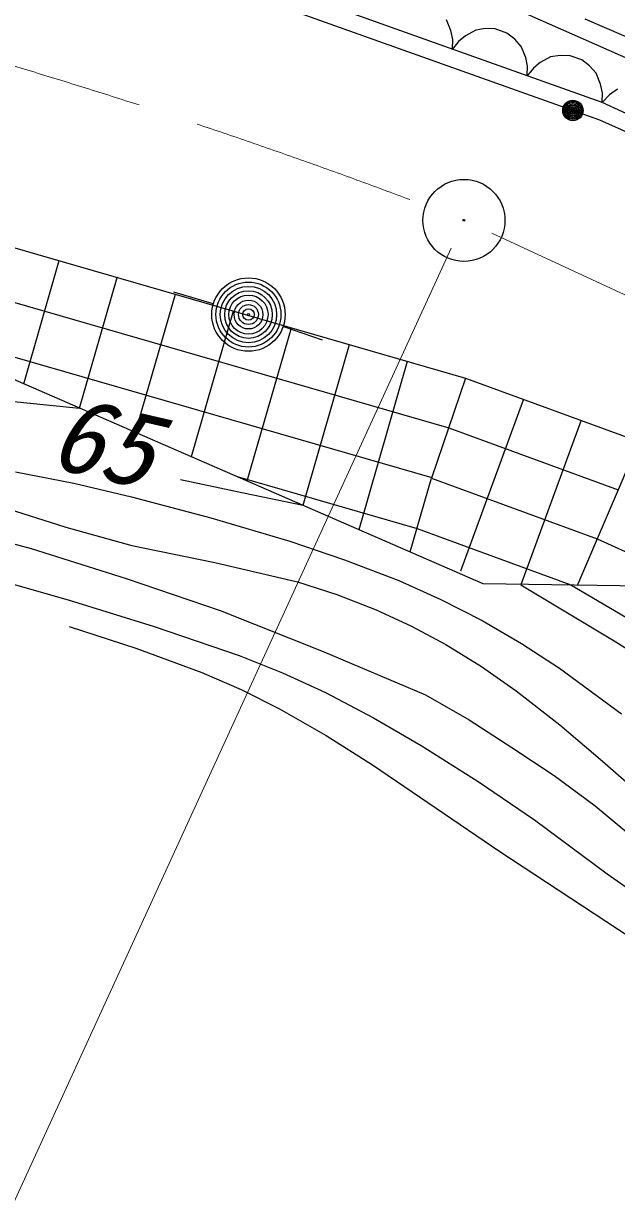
# Model space of a CAD drawing. Units: millimetres, scale not verified. Extents: x 40000 to 680000, y 20000 to 380000.
# Drawn here: x 459080 to 473554, y 272742 to 301272 of the extents above; entities that cross this region are included whole.
import ezdxf
from ezdxf.enums import TextEntityAlignment as Align

# ---------------------------------------------------------------- set-up
doc = ezdxf.new("R2010")
doc.units = ezdxf.units.MM
doc.header["$LTSCALE"] = 1000
doc.linetypes.add('CHAIN', pattern=[18.5, 12, -1.5, 3.5, -1.5])
for name, color, linetype, lineweight in [('M-BGD', 7, 'Continuous', 25), ('M-BMK', 2, 'CHAIN', 13), ('M-BMK-SRVR', 3, 'Continuous', 25), ('M-STR-HTXT', 7, 'Continuous', 13)]:
    doc.layers.add(name, color=color, linetype=linetype, lineweight=lineweight)
doc.styles.add('ＭＳ ゴシック', font='')
doc.styles.get('ＭＳ ゴシック').set_extended_font_data('MS Gothic')

msp = doc.modelspace()

# ---------------------------------------------------------------- linework, layer by layer
at = {"layer": 'M-BGD'}
for p, q in [((467023, 303423), (486858, 294660)), ((473200, 299341), (462246, 303249)), ((462208, 302812), (473132, 298920)), ((469509, 301095), (469403, 301360)), ((472778, 301384), (474563, 300607)), ((469555, 300878), (469509, 301095)), ((470115, 301106), (469865, 300968)), ((470355, 301144), (470115, 301106)), ((470593, 301136), (470355, 301144)), ((470876, 301035), (470593, 301136)), ((471067, 300890), (470876, 301035)), ((469549, 300644), (469555, 300878)), ((469697, 300828), (469549, 300644)), ((469865, 300968), (469697, 300828)), ((471228, 300708), (471067, 300890)), ((471335, 300444), (471228, 300708)), ((471381, 300227), (471335, 300444)), ((471940, 300454), (471691, 300317)), ((472180, 300492), (471940, 300454)), ((472419, 300484), (472180, 300492)), ((472702, 300383), (472419, 300484)), ((471374, 299993), (471381, 300227)), ((471522, 300177), (471374, 299993)), ((471691, 300317), (471522, 300177)), ((472892, 300238), (472702, 300383)), ((473054, 300057), (472892, 300238)), ((444373, 299984), (469870, 292626)), ((473160, 299793), (473054, 300057)), ((473206, 299576), (473160, 299793)), ((473200, 299341), (473206, 299576)), ((473575, 299667), (473378, 299529)), ((473378, 299529), (473200, 299341)), ((484805, 294072), (473200, 299341)), ((444125, 298721), (469456, 291411)), ((473132, 298920), (483280, 294424)), ((443878, 297462), (469043, 290200)), ((459089, 292487), (459954, 295488)), ((460452, 291895), (461371, 295079)), ((463709, 294432), (462751, 294719)), ((461815, 291302), (462787, 294670)), ((463179, 290709), (464204, 294261)), ((464542, 290116), (465620, 293853)), ((465422, 293880), (466367, 293554)), ((465905, 289523), (467037, 293444)), ((467743, 290575), (468453, 293035)), ((458387, 292793), (470289, 287617)), ((469870, 292626), (469038, 290184)), ((469870, 292626), (474096, 291080)), ((458850, 292056), (459646, 291973)), ((459646, 291973), (460452, 291895)), ((471279, 292111), (469744, 287917)), ((472687, 291596), (471220, 287583)), ((469456, 291411), (473591, 289898)), ((474096, 291080), (472601, 287581)), ((467269, 288930), (467743, 290575)), ((458890, 290342), (460309, 290065)), ((462914, 290153), (464408, 289831)), ((464299, 290222), (468685, 288956)), ((468520, 288386), (469039, 290184)), ((469039, 290184), (473081, 288705)), ((460309, 290065), (461718, 289730)), ((461718, 289730), (463657, 289218)), ((464408, 289831), (465905, 289523)), ((458533, 289490), (460115, 288987)), ((463657, 289218), (465580, 288647)), ((458313, 288724), (459266, 288469)), ((460115, 288987), (461723, 288539)), ((468685, 288956), (472437, 287583)), ((459266, 288469), (461584, 287742)), ((461723, 288539), (463747, 288129)), ((465580, 288647), (466914, 288197)), ((473081, 288705), (480851, 285154)), ((466914, 288197), (468237, 287687)), ((463747, 288129), (465764, 287659)), ((458658, 287645), (460176, 287216)), ((461584, 287742), (463882, 286957)), ((465764, 287659), (466730, 287348)), ((468237, 287687), (469267, 287229)), ((470289, 287617), (475644, 287534)), ((471220, 287583), (473538, 286192)), ((472437, 287583), (474574, 286326)), ((466730, 287348), (467684, 286977)), ((460176, 287216), (462269, 286566)), ((469267, 287229), (470274, 286715)), ((463882, 286957), (466397, 285958)), ((467684, 286977), (468548, 286579)), ((460196, 286571), (461820, 286039)), ((462269, 286566), (464343, 285859)), ((468548, 286579), (469384, 286128)), ((470274, 286715), (471234, 286157)), ((471234, 286157), (472161, 285549)), ((473538, 286192), (475842, 284739)), ((461820, 286039), (463433, 285446)), ((466397, 285958), (468890, 284901)), ((469384, 286128), (470260, 285591)), ((464343, 285859), (465402, 285441)), ((470260, 285591), (471104, 285003)), ((463433, 285446), (464393, 285032)), ((465402, 285441), (466447, 284962)), ((472161, 285549), (473673, 284437)), ((464393, 285032), (465329, 284564)), ((466447, 284962), (467625, 284343)), ((468890, 284901), (469954, 284291)), ((471104, 285003), (472170, 284171)), ((465329, 284564), (466471, 283908)), ((467625, 284343), (468782, 283666)), ((469954, 284291), (470998, 283622)), ((472170, 284171), (473209, 283283)), ((466471, 283908), (467594, 283194)), ((468782, 283666), (470178, 282789)), ((470998, 283622), (472029, 282934)), ((467594, 283194), (470706, 281079)), ((473209, 283283), (474045, 282550)), ((470178, 282789), (471550, 281856)), ((472029, 282934), (473031, 282192)), ((473031, 282192), (474349, 281094)), ((471550, 281856), (473319, 280542)), ((470706, 281079), (473857, 279010)), ((473319, 280542), (475118, 279282))]:
    msp.add_line(p, q, dxfattribs=at)
for centre, radius in [((472487, 299149), 249), ((472487, 299149), 220), ((472487, 299149), 191), ((472487, 299149), 161), ((472487, 299149), 132), ((472487, 299149), 97.5), ((472487, 299149), 67.5), ((472487, 299149), 38.7), ((472487, 299149), 7.5), ((469829, 296472), 22.5), ((464571, 294173), 896), ((464571, 294173), 792), ((464571, 294173), 688), ((464571, 294173), 580), ((464571, 294173), 477), ((464571, 294173), 351), ((464571, 294173), 243), ((464571, 294173), 140), ((464571, 294173), 27)]:
    msp.add_circle(centre, radius, dxfattribs=at)
at = {"layer": 'M-BMK'}
msp.add_line((470509, 296157), (559856, 254798), dxfattribs=at)
for start, end in [(72.10413, 74.23505), (69.39609, 71.52701)]:
    msp.add_arc((416392, 158345), 148103, start, end, dxfattribs=at)
at = {"layer": 'M-BMK-SRVR'}
msp.add_circle((469829, 296469), 1000, dxfattribs=at)
at = {"layer": 'M-STR-HTXT'}
msp.add_line((455418, 265061), (469516, 295790), dxfattribs=at)

# ---------------------------------------------------------------- texts
at = {"layer": 'M-BGD', "style": 'ＭＳ ゴシック', "oblique": 15}
msp.add_text('65', height=1833, rotation=347, dxfattribs=at).set_placement((459504, 289941), align=Align.BOTTOM_LEFT)

doc.saveas('drawing.dxf')
